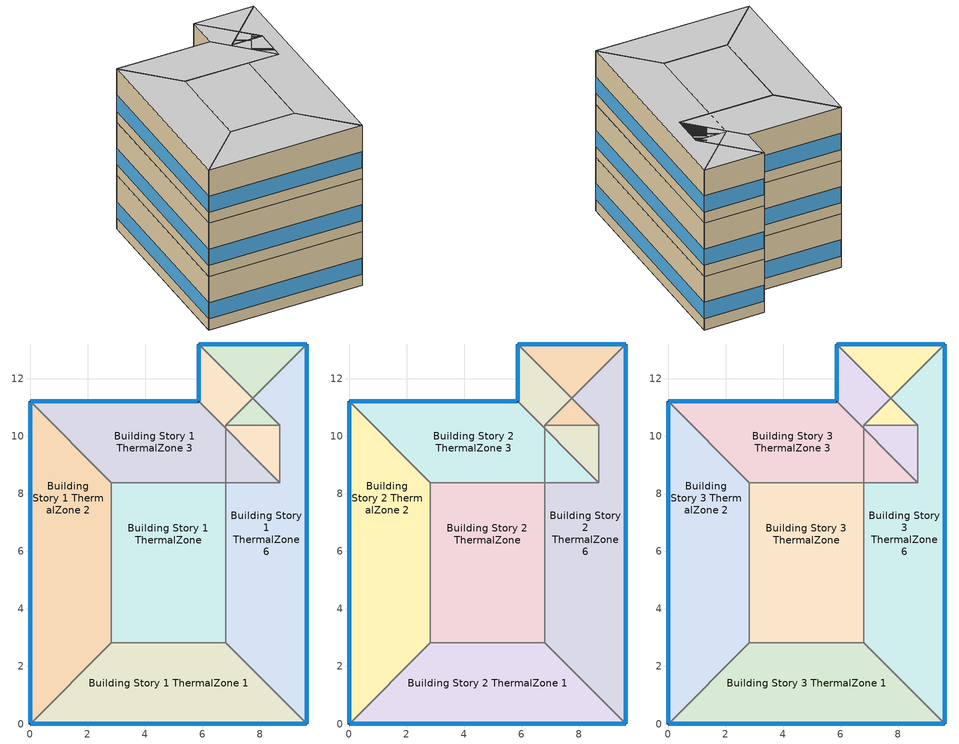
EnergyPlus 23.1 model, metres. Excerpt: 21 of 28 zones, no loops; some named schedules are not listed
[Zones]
Building Story 1 ThermalZone
 floor ground (Typical Insulated Carpeted 8in Slab Floor): 6.8,2.83 2.83,2.83 2.83,8.39 8.69,8.39 8.69,10.39 6.8,10.39 z0
 wall adiabatic (Typical Interior Wall): 2.83,2.83 6.8,2.83 6.8,10.39 8.69,10.39 8.69,8.39 2.83,8.39 2.83,2.83 z0:3.6
 ceiling adiabatic (Typical Interior Floor): 6.8,10.39 8.69,10.39 8.69,8.39 2.83,8.39 2.83,2.83 6.8,2.83 z3.6
Building Story 1 ThermalZone 1
 floor ground (Typical Insulated Carpeted 8in Slab Floor): 9.63,0 0,0 2.83,2.83 6.8,2.83 z0
 wall outside (Typical Insulated Steel Framed Exterior Wall R-12.99): 0,0 9.63,0 z0:3.6
 wall adiabatic (Typical Interior Wall): 9.63,0 6.8,2.83 2.83,2.83 0,0 z0:3.6
 window (U 0.55 SHGC 0.25): 0.03,0 9.6,0 z0.76:1.85
 ceiling adiabatic (Typical Interior Ceiling): 6.8,2.83 2.83,2.83 0,0 9.63,0 z3.6
Building Story 1 ThermalZone 2
 floor ground (Typical Insulated Carpeted 8in Slab Floor): 0,0 0,11.22 2.83,8.39 2.83,2.83 z0
 wall outside (Typical Insulated Steel Framed Exterior Wall R-12.99): 0,11.22 0,0 z0:3.6
 wall adiabatic (Typical Interior Wall): 0,0 2.83,2.83 2.83,8.39 0,11.22 z0:3.6
 window (U 0.55 SHGC 0.25): 0,11.19 0,0.03 z0.76:1.85
 ceiling adiabatic (Typical Interior Ceiling): 2.83,2.83 2.83,8.39 0,11.22 0,0 z3.6
Building Story 1 ThermalZone 3
 floor ground (Typical Insulated Carpeted 8in Slab Floor): 0,11.22 5.86,11.22 8.69,8.39 2.83,8.39 z0
 wall outside (Typical Insulated Steel Framed Exterior Wall R-12.99): 5.86,11.22 0,11.22 z0:3.6
 wall adiabatic (Typical Interior Wall): 0,11.22 2.83,8.39 8.69,8.39 5.86,11.22 z0:3.6
 window (U 0.55 SHGC 0.25): 5.84,11.22 0.03,11.22 z0.76:1.85
 ceiling adiabatic (Typical Interior Ceiling): 2.83,8.39 8.69,8.39 5.86,11.22 0,11.22 z3.6
Building Story 1 ThermalZone 4
 floor ground (Typical Insulated Carpeted 8in Slab Floor): 5.86,11.22 5.86,13.22 8.69,10.39 8.69,8.39 z0
 wall outside (Typical Insulated Steel Framed Exterior Wall R-12.99): 5.86,13.22 5.86,11.22 z0:3.6
 wall adiabatic (Typical Interior Wall): 5.86,11.22 8.69,8.39 8.69,10.39 5.86,13.22 z0:3.6
 window (U 0.55 SHGC 0.25): 5.86,13.19 5.86,11.24 z0.76:1.87
 ceiling adiabatic (Typical Interior Ceiling): 8.69,8.39 8.69,10.39 5.86,13.22 5.86,11.22 z3.6
Building Story 1 ThermalZone 5
 floor ground (Typical Insulated Carpeted 8in Slab Floor): 5.86,13.22 9.63,13.22 6.8,10.39 8.69,10.39 z0
 wall outside (Typical Insulated Steel Framed Exterior Wall R-12.99): 9.63,13.22 5.86,13.22 z0:3.6
 wall adiabatic (Typical Interior Wall): 5.86,13.22 8.69,10.39 6.8,10.39 9.63,13.22 z0:3.6
 window (U 0.55 SHGC 0.25): 9.6,13.22 5.89,13.22 z0.76:1.86
 ceiling adiabatic (Typical Interior Ceiling): 8.69,10.39 6.8,10.39 9.63,13.22 5.86,13.22 z3.6
Building Story 1 ThermalZone 6
 floor ground (Typical Insulated Carpeted 8in Slab Floor): 9.63,13.22 9.63,0 6.8,2.83 6.8,10.39 z0
 wall outside (Typical Insulated Steel Framed Exterior Wall R-12.99): 9.63,0 9.63,13.22 z0:3.6
 wall adiabatic (Typical Interior Wall): 9.63,13.22 6.8,10.39 6.8,2.83 9.63,0 z0:3.6
 window (U 0.55 SHGC 0.25): 9.63,0.03 9.63,13.19 z0.76:1.85
 ceiling adiabatic (Typical Interior Ceiling): 6.8,10.39 6.8,2.83 9.63,0 9.63,13.22 z3.6
Building Story 2 ThermalZone
 floor adiabatic (Typical Interior Floor): 6.8,2.83 2.83,2.83 2.83,8.39 8.69,8.39 8.69,10.39 6.8,10.39 z3.6
 wall adiabatic (Typical Interior Wall): 2.83,2.83 6.8,2.83 6.8,10.39 8.69,10.39 8.69,8.39 2.83,8.39 2.83,2.83 z3.6:7.2
 ceiling adiabatic (Typical Interior Ceiling): 6.8,10.39 8.69,10.39 8.69,8.39 2.83,8.39 2.83,2.83 6.8,2.83 z7.2
Building Story 2 ThermalZone 1
 floor adiabatic (Typical Interior Ceiling): 9.63,0 0,0 2.83,2.83 6.8,2.83 z3.6
 wall outside (Typical Insulated Steel Framed Exterior Wall R-12.99): 0,0 9.63,0 z3.6:7.2
 wall adiabatic (Typical Interior Wall): 9.63,0 6.8,2.83 2.83,2.83 0,0 z3.6:7.2
 window (U 0.55 SHGC 0.25): 0.03,0 9.6,0 z4.36:5.45
 ceiling adiabatic (Typical Interior Ceiling): 6.8,2.83 2.83,2.83 0,0 9.63,0 z7.2
Building Story 2 ThermalZone 2
 floor adiabatic (Typical Interior Ceiling): 0,0 0,11.22 2.83,8.39 2.83,2.83 z3.6
 wall outside (Typical Insulated Steel Framed Exterior Wall R-12.99): 0,11.22 0,0 z3.6:7.2
 wall adiabatic (Typical Interior Wall): 0,0 2.83,2.83 2.83,8.39 0,11.22 z3.6:7.2
 window (U 0.55 SHGC 0.25): 0,11.19 0,0.03 z4.36:5.45
 ceiling adiabatic (Typical Interior Floor): 2.83,2.83 2.83,8.39 0,11.22 0,0 z7.2
Building Story 2 ThermalZone 3
 floor adiabatic (Typical Interior Ceiling): 0,11.22 5.86,11.22 8.69,8.39 2.83,8.39 z3.6
 wall outside (Typical Insulated Steel Framed Exterior Wall R-12.99): 5.86,11.22 0,11.22 z3.6:7.2
 wall adiabatic (Typical Interior Wall): 0,11.22 2.83,8.39 8.69,8.39 5.86,11.22 z3.6:7.2
 window (U 0.55 SHGC 0.25): 5.84,11.22 0.03,11.22 z4.36:5.45
 ceiling adiabatic (Typical Interior Floor): 2.83,8.39 8.69,8.39 5.86,11.22 0,11.22 z7.2
Building Story 2 ThermalZone 4
 floor adiabatic (Typical Interior Ceiling): 5.86,11.22 5.86,13.22 8.69,10.39 8.69,8.39 z3.6
 wall outside (Typical Insulated Steel Framed Exterior Wall R-12.99): 5.86,13.22 5.86,11.22 z3.6:7.2
 wall adiabatic (Typical Interior Wall): 5.86,11.22 8.69,8.39 8.69,10.39 5.86,13.22 z3.6:7.2
 window (U 0.55 SHGC 0.25): 5.86,13.19 5.86,11.24 z4.36:5.47
 ceiling adiabatic (Typical Interior Floor): 8.69,8.39 8.69,10.39 5.86,13.22 5.86,11.22 z7.2
Building Story 2 ThermalZone 5
 floor adiabatic (Typical Interior Ceiling): 5.86,13.22 9.63,13.22 6.8,10.39 8.69,10.39 z3.6
 wall outside (Typical Insulated Steel Framed Exterior Wall R-12.99): 9.63,13.22 5.86,13.22 z3.6:7.2
 wall adiabatic (Typical Interior Wall): 5.86,13.22 8.69,10.39 6.8,10.39 9.63,13.22 z3.6:7.2
 window (U 0.55 SHGC 0.25): 9.6,13.22 5.89,13.22 z4.36:5.46
 ceiling adiabatic (Typical Interior Floor): 8.69,10.39 6.8,10.39 9.63,13.22 5.86,13.22 z7.2
Building Story 2 ThermalZone 6
 floor adiabatic (Typical Interior Ceiling): 9.63,13.22 9.63,0 6.8,2.83 6.8,10.39 z3.6
 wall outside (Typical Insulated Steel Framed Exterior Wall R-12.99): 9.63,0 9.63,13.22 z3.6:7.2
 wall adiabatic (Typical Interior Wall): 9.63,13.22 6.8,10.39 6.8,2.83 9.63,0 z3.6:7.2
 window (U 0.55 SHGC 0.25): 9.63,0.03 9.63,13.19 z4.36:5.45
 ceiling adiabatic (Typical Interior Floor): 6.8,10.39 6.8,2.83 9.63,0 9.63,13.22 z7.2
Building Story 3 ThermalZone
 floor adiabatic (Typical Interior Ceiling): 6.8,2.83 2.83,2.83 2.83,8.39 8.69,8.39 8.69,10.39 6.8,10.39 z7.2
 wall adiabatic (Typical Interior Wall): 2.83,2.83 6.8,2.83 6.8,10.39 8.69,10.39 8.69,8.39 2.83,8.39 2.83,2.83 z7.2:10.8
 ceiling adiabatic (Typical Interior Floor): 6.8,10.39 8.69,10.39 8.69,8.39 2.83,8.39 2.83,2.83 6.8,2.83 z10.8
Building Story 3 ThermalZone 1
 floor adiabatic (Typical Interior Ceiling): 9.63,0 0,0 2.83,2.83 6.8,2.83 z7.2
 wall outside (Typical Insulated Steel Framed Exterior Wall R-12.99): 0,0 9.63,0 z7.2:10.8
 wall adiabatic (Typical Interior Wall): 9.63,0 6.8,2.83 2.83,2.83 0,0 z7.2:10.8
 window (U 0.55 SHGC 0.25): 0.03,0 9.6,0 z7.96:9.05
 ceiling adiabatic (Typical Interior Ceiling): 6.8,2.83 2.83,2.83 0,0 9.63,0 z10.8
Building Story 3 ThermalZone 2
 floor adiabatic (Typical Interior Floor): 0,0 0,11.22 2.83,8.39 2.83,2.83 z7.2
 wall outside (Typical Insulated Steel Framed Exterior Wall R-12.99): 0,11.22 0,0 z7.2:10.8
 wall adiabatic (Typical Interior Wall): 0,0 2.83,2.83 2.83,8.39 0,11.22 z7.2:10.8
 window (U 0.55 SHGC 0.25): 0,11.19 0,0.03 z7.96:9.05
 ceiling adiabatic (Typical Interior Ceiling): 2.83,2.83 2.83,8.39 0,11.22 0,0 z10.8
Building Story 3 ThermalZone 3
 floor adiabatic (Typical Interior Floor): 0,11.22 5.86,11.22 8.69,8.39 2.83,8.39 z7.2
 wall outside (Typical Insulated Steel Framed Exterior Wall R-12.99): 5.86,11.22 0,11.22 z7.2:10.8
 wall adiabatic (Typical Interior Wall): 0,11.22 2.83,8.39 8.69,8.39 5.86,11.22 z7.2:10.8
 window (U 0.55 SHGC 0.25): 5.84,11.22 0.03,11.22 z7.96:9.05
 ceiling adiabatic (Typical Interior Ceiling): 2.83,8.39 8.69,8.39 5.86,11.22 0,11.22 z10.8
Building Story 3 ThermalZone 4
 floor adiabatic (Typical Interior Floor): 5.86,11.22 5.86,13.22 8.69,10.39 8.69,8.39 z7.2
 wall outside (Typical Insulated Steel Framed Exterior Wall R-12.99): 5.86,13.22 5.86,11.22 z7.2:10.8
 wall adiabatic (Typical Interior Wall): 5.86,11.22 8.69,8.39 8.69,10.39 5.86,13.22 z7.2:10.8
 window (U 0.55 SHGC 0.25): 5.86,13.19 5.86,11.24 z7.96:9.07
 ceiling adiabatic (Typical Interior Ceiling): 8.69,8.39 8.69,10.39 5.86,13.22 5.86,11.22 z10.8
Building Story 3 ThermalZone 5
 floor adiabatic (Typical Interior Floor): 5.86,13.22 9.63,13.22 6.8,10.39 8.69,10.39 z7.2
 wall outside (Typical Insulated Steel Framed Exterior Wall R-12.99): 9.63,13.22 5.86,13.22 z7.2:10.8
 wall adiabatic (Typical Interior Wall): 5.86,13.22 8.69,10.39 6.8,10.39 9.63,13.22 z7.2:10.8
 window (U 0.55 SHGC 0.25): 9.6,13.22 5.89,13.22 z7.96:9.06
 ceiling adiabatic (Typical Interior Ceiling): 8.69,10.39 6.8,10.39 9.63,13.22 5.86,13.22 z10.8
Building Story 3 ThermalZone 6
 floor adiabatic (Typical Interior Floor): 9.63,13.22 9.63,0 6.8,2.83 6.8,10.39 z7.2
 wall outside (Typical Insulated Steel Framed Exterior Wall R-12.99): 9.63,0 9.63,13.22 z7.2:10.8
 wall adiabatic (Typical Interior Wall): 9.63,13.22 6.8,10.39 6.8,2.83 9.63,0 z7.2:10.8
 window (U 0.55 SHGC 0.25): 9.63,0.03 9.63,13.19 z7.96:9.05
 ceiling adiabatic (Typical Interior Ceiling): 6.8,10.39 6.8,2.83 9.63,0 9.63,13.22 z10.8
[Building]
bld_8: Terrain=City
[Site:Location]
Jack Northrop Fld H_CA_USA: Latitude {deg}=41.3154; Longitude {deg}=-105.585; Time Zone {hr}=-8; Elevation {m}=21
[Site:GroundTemperature:FCfactorMethod]
18.8, 14.3, 13.6, 13.2, 13.3, 12.6, 15.3, 15.6, 17.7, 19.4, 19.7, 18.5
[Site:WaterMainsTemperature]
Calculation Method=Correlation; Annual Average Outdoor Air Temperature {C}=8.96667; Maximum Difference In Monthly Average Outdoor Air Temperatures {deltaC}=26.2
[SizingPeriod:DesignDay] Day of Month=21; Dry-Bulb Temperature Range Modifier Type=DefaultMultipliers; Humidity Condition Type=Wetbulb; Barometric Pressure {Pa}=98769; Rain Indicator=No; Snow Indicator=No; Daylight Saving Time Indicator=No; Begin Environment Reset Mode=FullResetAtBeginEnvironment
Name | Month | Day Type | Maximum Dry-Bulb Temperature {C} | Daily Dry-Bulb Temperature Range {deltaC} | Wetbulb or DewPoint at Maximum Dry-Bulb {C} | Wind Speed {m/s} | Wind Direction {deg} | Solar Model Indicator | ASHRAE Clear Sky Optical Depth for Beam Irradiance (taub) | ASHRAE Clear Sky Optical Depth for Diffuse Irradiance (taud) | Sky Clearness
Buffalo Niagara Intl Ap Ann Clg .4% Condns DB=>MWB 1 | 7 | SummerDesignDay | 30.3 | 9.3 | 21.8 | 5.7 | 240 | ASHRAETau | 0.462 | 2.001
Buffalo Niagara Intl Ap Ann Clg .4% Condns WB=>MDB 1 | 7 | SummerDesignDay | 27.8 | 9.3 | 23.8 | 5.7 | 240 | ASHRAETau | 0.462 | 2.001
Buffalo Niagara Intl Ap Ann Htg 99.6% Condns DB 1 | 1 | WinterDesignDay | -16.3 | 0 | -16.3 | 5.1 | 270 | ASHRAEClearSky |  |  | 0
[Material] Thermal Absorptance=0.9; Solar Absorptance=0.7
Name | Roughness | Thickness {m} | Conductivity {W/m-K} | Density {kg/m3} | Specific Heat {J/kg-K} | Visible Absorptance
100mm Normalweight concrete floor | MediumRough | 0.1016 | 2.31045 | 2322 | 832.557 | 0.7
25mm Stucco | Smooth | 0.0254 | 0.72 | 1856 | 840 | 0.7
5/8 in. Gypsum Board | MediumSmooth | 0.0159 | 0.16 | 800 | 1090 | 0.7
8 in. Normalweight Concrete Floor | MediumRough | 0.2032 | 2.31 | 2322 | 832 | 0.7
G01 13mm gypsum board | Smooth | 0.0127 | 0.160031 | 800.001 | 1090.73 | 0.5
Std Wood 6inch 1; Std Wood 6inch 2 | MediumSmooth | 0.15 | 0.12 | 540 | 1210 | 0.7
[Material:NoMass] Roughness=Smooth; Thermal Absorptance=0.9; Solar Absorptance=0.7
Name | Thermal Resistance {m2-K/W} | Visible Absorptance
CP02 CARPET PAD; Typical Carpet Pad | 0.21648 | 0.8
Typical Insulation R-10.81 | 1.90342 | 0.7
[WindowMaterial:Gas]
Gap_1_W_0_0032: Gas Type=Air; Thickness {m}=0.0032
[WindowMaterial:Glazing] Optical Data Type=SpectralAverage; Infrared Transmittance at Normal Incidence=0; Back Side Infrared Hemispherical Emissivity=0.84; Conductivity {W/m-K}=1; Dirt Correction Factor for Solar and Visible Transmittance=1; Solar Diffusing=No
Name | Thickness {m} | Solar Transmittance at Normal Incidence | Front Side Solar Reflectance at Normal Incidence | Back Side Solar Reflectance at Normal Incidence | Visible Transmittance at Normal Incidence | Front Side Visible Reflectance at Normal Incidence | Back Side Visible Reflectance at Normal Incidence | Front Side Infrared Hemispherical Emissivity
Glass_2022F_LayerAvg | 0.0039 | 0.355897 | 0.394095 | 0.265645 | 0.677694 | 0.042734 | 0.05547 | 0.046
Glass_2175_LayerAvg | 0.0086 | 0.167758 | 0.217606 | 0.437978 | 0.416044 | 0.078729 | 0.10654 | 0.84
[Construction]
InteriorFurnishings 1: Std Wood 6inch 1
InteriorFurnishings 2: Std Wood 6inch 2
Typical Insulated Carpeted 8in Slab Floor: 8 in. Normalweight Concrete Floor, Typical Carpet Pad
Typical Insulated Steel Framed Exterior Wall R-12.99: 25mm Stucco, 5/8 in. Gypsum Board, Typical Insulation R-10.81, 5/8 in. Gypsum Board
Typical Interior Ceiling: CP02 CARPET PAD, 100mm Normalweight concrete floor
Typical Interior Floor: 100mm Normalweight concrete floor, CP02 CARPET PAD
Typical Interior Wall: G01 13mm gypsum board, G01 13mm gypsum board
U 0.55 SHGC 0.25: Glass_2175_LayerAvg, Gap_1_W_0_0032, Glass_2022F_LayerAvg
[Zone] Multiplier=1; Part of Total Floor Area=Yes
Building Story 1 ThermalZone; Building Story 1 ThermalZone 1; Building Story 1 ThermalZone 2; Building Story 1 ThermalZone 3; Building Story 1 ThermalZone 4; Building Story 1 ThermalZone 5; Building Story 1 ThermalZone 6; Building Story 2 ThermalZone; Building Story 2 ThermalZone 1; Building Story 2 ThermalZone 2; Building Story 2 ThermalZone 3; Building Story 2 ThermalZone 4; Building Story 2 ThermalZone 5; Building Story 2 ThermalZone 6; Building Story 3 ThermalZone; Building Story 3 ThermalZone 1; Building Story 3 ThermalZone 2; Building Story 3 ThermalZone 3; Building Story 3 ThermalZone 4; Building Story 3 ThermalZone 5; Building Story 3 ThermalZone 6
[Space]
Name | Zone | Space Type
Building Story 1 Space | Building Story 1 ThermalZone | Story Ground Blended Space Type
Building Story 1 Space 1 | Building Story 1 ThermalZone 1 | Story Ground Blended Space Type
Building Story 1 Space 2 | Building Story 1 ThermalZone 2 | Story Ground Blended Space Type
Building Story 1 Space 3 | Building Story 1 ThermalZone 3 | Story Ground Blended Space Type
Building Story 1 Space 4 | Building Story 1 ThermalZone 4 | Story Ground Blended Space Type
Building Story 1 Space 5 | Building Story 1 ThermalZone 5 | Story Ground Blended Space Type
Building Story 1 Space 6 | Building Story 1 ThermalZone 6 | Story Ground Blended Space Type
Building Story 2 Space | Building Story 2 ThermalZone | Story Mid Blended Space Type
Building Story 2 Space 1 | Building Story 2 ThermalZone 1 | Story Mid Blended Space Type
Building Story 2 Space 2 | Building Story 2 ThermalZone 2 | Story Mid Blended Space Type
Building Story 2 Space 3 | Building Story 2 ThermalZone 3 | Story Mid Blended Space Type
Building Story 2 Space 4 | Building Story 2 ThermalZone 4 | Story Mid Blended Space Type
Building Story 2 Space 5 | Building Story 2 ThermalZone 5 | Story Mid Blended Space Type
Building Story 2 Space 6 | Building Story 2 ThermalZone 6 | Story Mid Blended Space Type
Building Story 3 Space | Building Story 3 ThermalZone | Story Mid2 Blended Space Type
Building Story 3 Space 1 | Building Story 3 ThermalZone 1 | Story Mid2 Blended Space Type
Building Story 3 Space 2 | Building Story 3 ThermalZone 2 | Story Mid2 Blended Space Type
Building Story 3 Space 3 | Building Story 3 ThermalZone 3 | Story Mid2 Blended Space Type
Building Story 3 Space 4 | Building Story 3 ThermalZone 4 | Story Mid2 Blended Space Type
Building Story 3 Space 5 | Building Story 3 ThermalZone 5 | Story Mid2 Blended Space Type
Building Story 3 Space 6 | Building Story 3 ThermalZone 6 | Story Mid2 Blended Space Type
[SpaceList]
Story Ground Blended Space Type: Building Story 1 Space, Building Story 1 Space 5, Building Story 1 Space 4, Building Story 1 Space 6, Building Story 1 Space 2, Building Story 1 Space 3, Building Story 1 Space 1
Story Mid Blended Space Type: Building Story 2 Space, Building Story 2 Space 1, Building Story 2 Space 2, Building Story 2 Space 4, Building Story 2 Space 6, Building Story 2 Space 5, Building Story 2 Space 3
Story Mid2 Blended Space Type: Building Story 3 Space, Building Story 3 Space 4, Building Story 3 Space 3, Building Story 3 Space 6, Building Story 3 Space 5, Building Story 3 Space 2, Building Story 3 Space 1
[InternalMass]
Name | Construction | Zone or ZoneList | Space or SpaceList | Surface Area {m2}
Building Story 1 Space SecondarySchool Auditorium  - Story Ground Mass | InteriorFurnishings 1 | Building Story 1 ThermalZone | Building Story 1 Space | 4.4299
Building Story 1 Space 5 SecondarySchool Auditorium  - Story Ground Mass | InteriorFurnishings 1 | Building Story 1 ThermalZone 5 | Building Story 1 Space 5 | 0.642886
Building Story 1 Space 4 SecondarySchool Auditorium  - Story Ground Mass | InteriorFurnishings 1 | Building Story 1 ThermalZone 4 | Building Story 1 Space 4 | 1.36788
Building Story 1 Space 6 SecondarySchool Auditorium  - Story Ground Mass | InteriorFurnishings 1 | Building Story 1 ThermalZone 6 | Building Story 1 Space 6 | 7.10782
Building Story 1 Space 2 SecondarySchool Auditorium  - Story Ground Mass | InteriorFurnishings 1 | Building Story 1 ThermalZone 2 | Building Story 1 Space 2 | 5.73995
Building Story 1 Space 3 SecondarySchool Auditorium  - Story Ground Mass | InteriorFurnishings 1 | Building Story 1 ThermalZone 3 | Building Story 1 Space 3 | 4.01061
Building Story 1 Space 1 SecondarySchool Auditorium  - Story Ground Mass | InteriorFurnishings 1 | Building Story 1 ThermalZone 1 | Building Story 1 Space 1 | 4.6535
Building Story 1 Space SecondarySchool Cafeteria  - Story Ground Mass | InteriorFurnishings 1 | Building Story 1 ThermalZone | Building Story 1 Space | 2.80385
Building Story 1 Space 5 SecondarySchool Cafeteria  - Story Ground Mass | InteriorFurnishings 1 | Building Story 1 ThermalZone 5 | Building Story 1 Space 5 | 0.406906
Building Story 1 Space 4 SecondarySchool Cafeteria  - Story Ground Mass | InteriorFurnishings 1 | Building Story 1 ThermalZone 4 | Building Story 1 Space 4 | 0.86578
Building Story 1 Space 6 SecondarySchool Cafeteria  - Story Ground Mass | InteriorFurnishings 1 | Building Story 1 ThermalZone 6 | Building Story 1 Space 6 | 4.4988
Building Story 1 Space 2 SecondarySchool Cafeteria  - Story Ground Mass | InteriorFurnishings 1 | Building Story 1 ThermalZone 2 | Building Story 1 Space 2 | 3.63302
Building Story 1 Space 3 SecondarySchool Cafeteria  - Story Ground Mass | InteriorFurnishings 1 | Building Story 1 ThermalZone 3 | Building Story 1 Space 3 | 2.53846
Building Story 1 Space 1 SecondarySchool Cafeteria  - Story Ground Mass | InteriorFurnishings 1 | Building Story 1 ThermalZone 1 | Building Story 1 Space 1 | 2.94537
Building Story 1 Space SecondarySchool ComputerRoom  - Story Ground Mass | InteriorFurnishings 1 | Building Story 1 ThermalZone | Building Story 1 Space | 4.28048
Building Story 1 Space 5 SecondarySchool ComputerRoom  - Story Ground Mass | InteriorFurnishings 1 | Building Story 1 ThermalZone 5 | Building Story 1 Space 5 | 0.621202
Building Story 1 Space 4 SecondarySchool ComputerRoom  - Story Ground Mass | InteriorFurnishings 1 | Building Story 1 ThermalZone 4 | Building Story 1 Space 4 | 1.32174
Building Story 1 Space 6 SecondarySchool ComputerRoom  - Story Ground Mass | InteriorFurnishings 1 | Building Story 1 ThermalZone 6 | Building Story 1 Space 6 | 6.86808
Building Story 1 Space 2 SecondarySchool ComputerRoom  - Story Ground Mass | InteriorFurnishings 1 | Building Story 1 ThermalZone 2 | Building Story 1 Space 2 | 5.54634
Building Story 1 Space 3 SecondarySchool ComputerRoom  - Story Ground Mass | InteriorFurnishings 1 | Building Story 1 ThermalZone 3 | Building Story 1 Space 3 | 3.87533
Building Story 1 Space 1 SecondarySchool ComputerRoom  - Story Ground Mass | InteriorFurnishings 1 | Building Story 1 ThermalZone 1 | Building Story 1 Space 1 | 4.49654
Building Story 1 Space SecondarySchool Gym  - Story Ground Mass | InteriorFurnishings 1 | Building Story 1 ThermalZone | Building Story 1 Space | 8.76898
Building Story 1 Space 5 SecondarySchool Gym  - Story Ground Mass | InteriorFurnishings 1 | Building Story 1 ThermalZone 5 | Building Story 1 Space 5 | 1.27259
Building Story 1 Space 4 SecondarySchool Gym  - Story Ground Mass | InteriorFurnishings 1 | Building Story 1 ThermalZone 4 | Building Story 1 Space 4 | 2.70771
Building Story 1 Space 6 SecondarySchool Gym  - Story Ground Mass | InteriorFurnishings 1 | Building Story 1 ThermalZone 6 | Building Story 1 Space 6 | 14.0699
Building Story 1 Space 2 SecondarySchool Gym  - Story Ground Mass | InteriorFurnishings 1 | Building Story 1 ThermalZone 2 | Building Story 1 Space 2 | 11.3622
Building Story 1 Space 3 SecondarySchool Gym  - Story Ground Mass | InteriorFurnishings 1 | Building Story 1 ThermalZone 3 | Building Story 1 Space 3 | 7.93899
Building Story 1 Space 1 SecondarySchool Gym  - Story Ground Mass | InteriorFurnishings 1 | Building Story 1 ThermalZone 1 | Building Story 1 Space 1 | 9.21159
Building Story 1 Space SecondarySchool Kitchen  - Story Ground Mass | InteriorFurnishings 1 | Building Story 1 ThermalZone | Building Story 1 Space | 0.966844
Building Story 1 Space 5 SecondarySchool Kitchen  - Story Ground Mass | InteriorFurnishings 1 | Building Story 1 ThermalZone 5 | Building Story 1 Space 5 | 0.140313
Building Story 1 Space 4 SecondarySchool Kitchen  - Story Ground Mass | InteriorFurnishings 1 | Building Story 1 ThermalZone 4 | Building Story 1 Space 4 | 0.298545
Building Story 1 Space 6 SecondarySchool Kitchen  - Story Ground Mass | InteriorFurnishings 1 | Building Story 1 ThermalZone 6 | Building Story 1 Space 6 | 1.55131
Building Story 1 Space 2 SecondarySchool Kitchen  - Story Ground Mass | InteriorFurnishings 1 | Building Story 1 ThermalZone 2 | Building Story 1 Space 2 | 1.25277
Building Story 1 Space 3 SecondarySchool Kitchen  - Story Ground Mass | InteriorFurnishings 1 | Building Story 1 ThermalZone 3 | Building Story 1 Space 3 | 0.875331
Building Story 1 Space 1 SecondarySchool Kitchen  - Story Ground Mass | InteriorFurnishings 1 | Building Story 1 ThermalZone 1 | Building Story 1 Space 1 | 1.01565
Building Story 1 Space SecondarySchool Library  - Story Ground Mass | InteriorFurnishings 1 | Building Story 1 ThermalZone | Building Story 1 Space | 3.77069
Building Story 1 Space 5 SecondarySchool Library  - Story Ground Mass | InteriorFurnishings 1 | Building Story 1 ThermalZone 5 | Building Story 1 Space 5 | 0.547219
Building Story 1 Space 4 SecondarySchool Library  - Story Ground Mass | InteriorFurnishings 1 | Building Story 1 ThermalZone 4 | Building Story 1 Space 4 | 1.16432
Building Story 1 Space 6 SecondarySchool Library  - Story Ground Mass | InteriorFurnishings 1 | Building Story 1 ThermalZone 6 | Building Story 1 Space 6 | 6.05011
Building Story 1 Space 2 SecondarySchool Library  - Story Ground Mass | InteriorFurnishings 1 | Building Story 1 ThermalZone 2 | Building Story 1 Space 2 | 4.88579
Building Story 1 Space 3 SecondarySchool Library  - Story Ground Mass | InteriorFurnishings 1 | Building Story 1 ThermalZone 3 | Building Story 1 Space 3 | 3.41379
Building Story 1 Space 1 SecondarySchool Library  - Story Ground Mass | InteriorFurnishings 1 | Building Story 1 ThermalZone 1 | Building Story 1 Space 1 | 3.96102
Building Story 1 Space SecondarySchool Lobby  - Story Ground Mass; Building Story 1 Space SecondarySchool Restroom  - Story Ground Mass | InteriorFurnishings 1 | Building Story 1 ThermalZone | Building Story 1 Space | 1.88095
Building Story 1 Space 5 SecondarySchool Lobby  - Story Ground Mass; Building Story 1 Space 5 SecondarySchool Restroom  - Story Ground Mass | InteriorFurnishings 1 | Building Story 1 ThermalZone 5 | Building Story 1 Space 5 | 0.272972
Building Story 1 Space 4 SecondarySchool Lobby  - Story Ground Mass; Building Story 1 Space 4 SecondarySchool Restroom  - Story Ground Mass | InteriorFurnishings 1 | Building Story 1 ThermalZone 4 | Building Story 1 Space 4 | 0.580805
Building Story 1 Space 6 SecondarySchool Lobby  - Story Ground Mass; Building Story 1 Space 6 SecondarySchool Restroom  - Story Ground Mass | InteriorFurnishings 1 | Building Story 1 ThermalZone 6 | Building Story 1 Space 6 | 3.018
Building Story 1 Space 2 SecondarySchool Lobby  - Story Ground Mass; Building Story 1 Space 2 SecondarySchool Restroom  - Story Ground Mass | InteriorFurnishings 1 | Building Story 1 ThermalZone 2 | Building Story 1 Space 2 | 2.4372
Building Story 1 Space 3 SecondarySchool Lobby  - Story Ground Mass; Building Story 1 Space 3 SecondarySchool Restroom  - Story Ground Mass | InteriorFurnishings 1 | Building Story 1 ThermalZone 3 | Building Story 1 Space 3 | 1.70292
Building Story 1 Space 1 SecondarySchool Lobby  - Story Ground Mass; Building Story 1 Space 1 SecondarySchool Restroom  - Story Ground Mass | InteriorFurnishings 1 | Building Story 1 ThermalZone 1 | Building Story 1 Space 1 | 1.97589
Building Story 1 Space SecondarySchool Mechanical  - Story Ground Mass | InteriorFurnishings 1 | Building Story 1 ThermalZone | Building Story 1 Space | 3.06753
Building Story 1 Space 5 SecondarySchool Mechanical  - Story Ground Mass | InteriorFurnishings 1 | Building Story 1 ThermalZone 5 | Building Story 1 Space 5 | 0.445173
Building Story 1 Space 4 SecondarySchool Mechanical  - Story Ground Mass | InteriorFurnishings 1 | Building Story 1 ThermalZone 4 | Building Story 1 Space 4 | 0.947201
Building Story 1 Space 6 SecondarySchool Mechanical  - Story Ground Mass | InteriorFurnishings 1 | Building Story 1 ThermalZone 6 | Building Story 1 Space 6 | 4.92189
Building Story 1 Space 2 SecondarySchool Mechanical  - Story Ground Mass | InteriorFurnishings 1 | Building Story 1 ThermalZone 2 | Building Story 1 Space 2 | 3.97469
Building Story 1 Space 3 SecondarySchool Mechanical  - Story Ground Mass | InteriorFurnishings 1 | Building Story 1 ThermalZone 3 | Building Story 1 Space 3 | 2.77719
Building Story 1 Space 1 SecondarySchool Mechanical  - Story Ground Mass | InteriorFurnishings 1 | Building Story 1 ThermalZone 1 | Building Story 1 Space 1 | 3.22236
Building Story 1 Space SecondarySchool Office  - Story Ground Mass | InteriorFurnishings 1 | Building Story 1 ThermalZone | Building Story 1 Space | 4.77269
Building Story 1 Space 5 SecondarySchool Office  - Story Ground Mass | InteriorFurnishings 1 | Building Story 1 ThermalZone 5 | Building Story 1 Space 5 | 0.692634
Building Story 1 Space 4 SecondarySchool Office  - Story Ground Mass | InteriorFurnishings 1 | Building Story 1 ThermalZone 4 | Building Story 1 Space 4 | 1.47373
Building Story 1 Space 6 SecondarySchool Office  - Story Ground Mass | InteriorFurnishings 1 | Building Story 1 ThermalZone 6 | Building Story 1 Space 6 | 7.65783
Building Story 1 Space 2 SecondarySchool Office  - Story Ground Mass | InteriorFurnishings 1 | Building Story 1 ThermalZone 2 | Building Story 1 Space 2 | 6.18411
Building Story 1 Space 3 SecondarySchool Office  - Story Ground Mass | InteriorFurnishings 1 | Building Story 1 ThermalZone 3 | Building Story 1 Space 3 | 4.32095
Building Story 1 Space 1 SecondarySchool Office  - Story Ground Mass | InteriorFurnishings 1 | Building Story 1 ThermalZone 1 | Building Story 1 Space 1 | 5.01359
Building Story 1 Space Mass | InteriorFurnishings 2 | Building Story 1 ThermalZone | Building Story 1 Space | 36.6229
Building Story 1 Space 1 Mass | InteriorFurnishings 2 | Building Story 1 ThermalZone 1 | Building Story 1 Space 1 | 38.4714
Building Story 1 Space 2 Mass | InteriorFurnishings 2 | Building Story 1 ThermalZone 2 | Building Story 1 Space 2 | 47.4533
Building Story 1 Space 3 Mass | InteriorFurnishings 2 | Building Story 1 ThermalZone 3 | Building Story 1 Space 3 | 33.1565
Building Story 1 Space 4 Mass | InteriorFurnishings 2 | Building Story 1 ThermalZone 4 | Building Story 1 Space 4 | 11.3085
Building Story 1 Space 5 Mass | InteriorFurnishings 2 | Building Story 1 ThermalZone 5 | Building Story 1 Space 5 | 5.31487
Building Story 1 Space 6 Mass | InteriorFurnishings 2 | Building Story 1 ThermalZone 6 | Building Story 1 Space 6 | 58.7618
Building Story 2 Space SecondarySchool Classroom A  - Story Mid Mass; Building Story 2 Space SecondarySchool Classroom C  - Story Mid Mass | InteriorFurnishings 1 | Building Story 2 ThermalZone | Building Story 2 Space | 9.06856
Building Story 2 Space 1 SecondarySchool Classroom A  - Story Mid Mass; Building Story 2 Space 1 SecondarySchool Classroom C  - Story Mid Mass | InteriorFurnishings 1 | Building Story 2 ThermalZone 1 | Building Story 2 Space 1 | 9.52629
Building Story 2 Space 2 SecondarySchool Classroom A  - Story Mid Mass; Building Story 2 Space 2 SecondarySchool Classroom C  - Story Mid Mass | InteriorFurnishings 1 | Building Story 2 ThermalZone 2 | Building Story 2 Space 2 | 11.7504
Building Story 2 Space 4 SecondarySchool Classroom A  - Story Mid Mass; Building Story 2 Space 4 SecondarySchool Classroom C  - Story Mid Mass | InteriorFurnishings 1 | Building Story 2 ThermalZone 4 | Building Story 2 Space 4 | 2.80021
Building Story 2 Space 6 SecondarySchool Classroom A  - Story Mid Mass; Building Story 2 Space 6 SecondarySchool Classroom C  - Story Mid Mass | InteriorFurnishings 1 | Building Story 2 ThermalZone 6 | Building Story 2 Space 6 | 14.5506
Building Story 2 Space 5 SecondarySchool Classroom A  - Story Mid Mass; Building Story 2 Space 5 SecondarySchool Classroom C  - Story Mid Mass | InteriorFurnishings 1 | Building Story 2 ThermalZone 5 | Building Story 2 Space 5 | 1.31607
Building Story 2 Space 3 SecondarySchool Classroom A  - Story Mid Mass; Building Story 2 Space 3 SecondarySchool Classroom C  - Story Mid Mass | InteriorFurnishings 1 | Building Story 2 ThermalZone 3 | Building Story 2 Space 3 | 8.21021
Building Story 2 Space SecondarySchool Corridor B  - Story Mid Mass | InteriorFurnishings 1 | Building Story 2 ThermalZone | Building Story 2 Space | 12.7872
Building Story 2 Space 1 SecondarySchool Corridor B  - Story Mid Mass | InteriorFurnishings 1 | Building Story 2 ThermalZone 1 | Building Story 2 Space 1 | 13.4327
Building Story 2 Space 2 SecondarySchool Corridor B  - Story Mid Mass | InteriorFurnishings 1 | Building Story 2 ThermalZone 2 | Building Story 2 Space 2 | 16.5688
Building Story 2 Space 4 SecondarySchool Corridor B  - Story Mid Mass | InteriorFurnishings 1 | Building Story 2 ThermalZone 4 | Building Story 2 Space 4 | 3.94848
Building Story 2 Space 6 SecondarySchool Corridor B  - Story Mid Mass | InteriorFurnishings 1 | Building Story 2 ThermalZone 6 | Building Story 2 Space 6 | 20.5173
Building Story 2 Space 5 SecondarySchool Corridor B  - Story Mid Mass | InteriorFurnishings 1 | Building Story 2 ThermalZone 5 | Building Story 2 Space 5 | 1.85574
Building Story 2 Space 3 SecondarySchool Corridor B  - Story Mid Mass | InteriorFurnishings 1 | Building Story 2 ThermalZone 3 | Building Story 2 Space 3 | 11.5769
Building Story 2 Space SecondarySchool Gym  - Story Mid Mass | InteriorFurnishings 1 | Building Story 2 ThermalZone | Building Story 2 Space | 5.69852
Building Story 2 Space 1 SecondarySchool Gym  - Story Mid Mass | InteriorFurnishings 1 | Building Story 2 ThermalZone 1 | Building Story 2 Space 1 | 5.98615
Building Story 2 Space 2 SecondarySchool Gym  - Story Mid Mass | InteriorFurnishings 1 | Building Story 2 ThermalZone 2 | Building Story 2 Space 2 | 7.38373
Building Story 2 Space 4 SecondarySchool Gym  - Story Mid Mass | InteriorFurnishings 1 | Building Story 2 ThermalZone 4 | Building Story 2 Space 4 | 1.7596
Building Story 2 Space 6 SecondarySchool Gym  - Story Mid Mass | InteriorFurnishings 1 | Building Story 2 ThermalZone 6 | Building Story 2 Space 6 | 9.14333
Building Story 2 Space 5 SecondarySchool Gym  - Story Mid Mass | InteriorFurnishings 1 | Building Story 2 ThermalZone 5 | Building Story 2 Space 5 | 0.826993
Building Story 2 Space 3 SecondarySchool Gym  - Story Mid Mass | InteriorFurnishings 1 | Building Story 2 ThermalZone 3 | Building Story 2 Space 3 | 5.15915
Building Story 2 Space Mass | InteriorFurnishings 2 | Building Story 2 ThermalZone | Building Story 2 Space | 36.6229
Building Story 2 Space 1 Mass | InteriorFurnishings 2 | Building Story 2 ThermalZone 1 | Building Story 2 Space 1 | 38.4714
Building Story 2 Space 2 Mass | InteriorFurnishings 2 | Building Story 2 ThermalZone 2 | Building Story 2 Space 2 | 47.4533
Building Story 2 Space 3 Mass | InteriorFurnishings 2 | Building Story 2 ThermalZone 3 | Building Story 2 Space 3 | 33.1565
Building Story 2 Space 4 Mass | InteriorFurnishings 2 | Building Story 2 ThermalZone 4 | Building Story 2 Space 4 | 11.3085
Building Story 2 Space 5 Mass | InteriorFurnishings 2 | Building Story 2 ThermalZone 5 | Building Story 2 Space 5 | 5.31487
Building Story 2 Space 6 Mass | InteriorFurnishings 2 | Building Story 2 ThermalZone 6 | Building Story 2 Space 6 | 58.7618
Building Story 3 Space Office WholeBuilding - Md Office  - Story Mid2 Mass | InteriorFurnishings 1 | Building Story 3 ThermalZone | Building Story 3 Space | 21.9737
Building Story 3 Space 4 Office WholeBuilding - Md Office  - Story Mid2 Mass | InteriorFurnishings 1 | Building Story 3 ThermalZone 4 | Building Story 3 Space 4 | 6.78511
Building Story 3 Space 3 Office WholeBuilding - Md Office  - Story Mid2 Mass | InteriorFurnishings 1 | Building Story 3 ThermalZone 3 | Building Story 3 Space 3 | 19.8939
Building Story 3 Space 6 Office WholeBuilding - Md Office  - Story Mid2 Mass | InteriorFurnishings 1 | Building Story 3 ThermalZone 6 | Building Story 3 Space 6 | 35.2571
Building Story 3 Space 5 Office WholeBuilding - Md Office  - Story Mid2 Mass | InteriorFurnishings 1 | Building Story 3 ThermalZone 5 | Building Story 3 Space 5 | 3.18892
Building Story 3 Space 2 Office WholeBuilding - Md Office  - Story Mid2 Mass | InteriorFurnishings 1 | Building Story 3 ThermalZone 2 | Building Story 3 Space 2 | 28.472
Building Story 3 Space 1 Office WholeBuilding - Md Office  - Story Mid2 Mass | InteriorFurnishings 1 | Building Story 3 ThermalZone 1 | Building Story 3 Space 1 | 23.0828
Building Story 3 Space SecondarySchool Classroom A  - Story Mid2 Mass; Building Story 3 Space SecondarySchool Classroom C  - Story Mid2 Mass | InteriorFurnishings 1 | Building Story 3 ThermalZone | Building Story 3 Space | 4.29586
Building Story 3 Space 4 SecondarySchool Classroom A  - Story Mid2 Mass; Building Story 3 Space 4 SecondarySchool Classroom C  - Story Mid2 Mass | InteriorFurnishings 1 | Building Story 3 ThermalZone 4 | Building Story 3 Space 4 | 1.32649
Building Story 3 Space 3 SecondarySchool Classroom A  - Story Mid2 Mass; Building Story 3 Space 3 SecondarySchool Classroom C  - Story Mid2 Mass | InteriorFurnishings 1 | Building Story 3 ThermalZone 3 | Building Story 3 Space 3 | 3.88925
Building Story 3 Space 6 SecondarySchool Classroom A  - Story Mid2 Mass; Building Story 3 Space 6 SecondarySchool Classroom C  - Story Mid2 Mass | InteriorFurnishings 1 | Building Story 3 ThermalZone 6 | Building Story 3 Space 6 | 6.89275
Building Story 3 Space 5 SecondarySchool Classroom A  - Story Mid2 Mass; Building Story 3 Space 5 SecondarySchool Classroom C  - Story Mid2 Mass | InteriorFurnishings 1 | Building Story 3 ThermalZone 5 | Building Story 3 Space 5 | 0.623434
Building Story 3 Space 2 SecondarySchool Classroom A  - Story Mid2 Mass; Building Story 3 Space 2 SecondarySchool Classroom C  - Story Mid2 Mass | InteriorFurnishings 1 | Building Story 3 ThermalZone 2 | Building Story 3 Space 2 | 5.56626
Building Story 3 Space 1 SecondarySchool Classroom A  - Story Mid2 Mass; Building Story 3 Space 1 SecondarySchool Classroom C  - Story Mid2 Mass | InteriorFurnishings 1 | Building Story 3 ThermalZone 1 | Building Story 3 Space 1 | 4.51269
Building Story 3 Space SecondarySchool Corridor B  - Story Mid2 Mass | InteriorFurnishings 1 | Building Story 3 ThermalZone | Building Story 3 Space | 6.05743
Building Story 3 Space 4 SecondarySchool Corridor B  - Story Mid2 Mass | InteriorFurnishings 1 | Building Story 3 ThermalZone 4 | Building Story 3 Space 4 | 1.87043
Building Story 3 Space 3 SecondarySchool Corridor B  - Story Mid2 Mass | InteriorFurnishings 1 | Building Story 3 ThermalZone 3 | Building Story 3 Space 3 | 5.48409
Building Story 3 Space 6 SecondarySchool Corridor B  - Story Mid2 Mass | InteriorFurnishings 1 | Building Story 3 ThermalZone 6 | Building Story 3 Space 6 | 9.71921
Building Story 3 Space 5 SecondarySchool Corridor B  - Story Mid2 Mass | InteriorFurnishings 1 | Building Story 3 ThermalZone 5 | Building Story 3 Space 5 | 0.87908
Building Story 3 Space 2 SecondarySchool Corridor B  - Story Mid2 Mass | InteriorFurnishings 1 | Building Story 3 ThermalZone 2 | Building Story 3 Space 2 | 7.84878
Building Story 3 Space 1 SecondarySchool Corridor B  - Story Mid2 Mass | InteriorFurnishings 1 | Building Story 3 ThermalZone 1 | Building Story 3 Space 1 | 6.36318
Building Story 3 Space Mass | InteriorFurnishings 2 | Building Story 3 ThermalZone | Building Story 3 Space | 36.6229
Building Story 3 Space 1 Mass | InteriorFurnishings 2 | Building Story 3 ThermalZone 1 | Building Story 3 Space 1 | 38.4714
Building Story 3 Space 2 Mass | InteriorFurnishings 2 | Building Story 3 ThermalZone 2 | Building Story 3 Space 2 | 47.4533
Building Story 3 Space 3 Mass | InteriorFurnishings 2 | Building Story 3 ThermalZone 3 | Building Story 3 Space 3 | 33.1565
Building Story 3 Space 4 Mass | InteriorFurnishings 2 | Building Story 3 ThermalZone 4 | Building Story 3 Space 4 | 11.3085
Building Story 3 Space 5 Mass | InteriorFurnishings 2 | Building Story 3 ThermalZone 5 | Building Story 3 Space 5 | 5.31487
Building Story 3 Space 6 Mass | InteriorFurnishings 2 | Building Story 3 ThermalZone 6 | Building Story 3 Space 6 | 58.7618
[Lights] Design Level Calculation Method=Watts/Area; Return Air Fraction=0; Fraction Visible=0.2; Fraction Replaceable=1
Name | Zone or ZoneList or Space or SpaceList | Schedule | Watts per Zone Floor Area {W/m2} | Fraction Radiant
SecondarySchool Auditorium Lights 1 | Story Ground Blended Space Type | SchoolSecondary BLDG_LIGHT_SCH_2013 | 0.820262 | 0.37
SecondarySchool Cafeteria Lights 1 | Story Ground Blended Space Type | SchoolSecondary BLDG_LIGHT_SCH_2013 | 0.535655 | 0.37
SecondarySchool ComputerRoom Lights 1 | Story Ground Blended Space Type | SchoolSecondary BLDG_LIGHT_CLASSROOM_SCH_2013 | 1.56003 | 0.37
SecondarySchool Gym Lights 1 | Story Ground Blended Space Type | SchoolSecondary BLDG_LIGHT_GYM_SCH_2013 | 1.85566 | 0.37
SecondarySchool Kitchen Lights 1 | Story Ground Blended Space Type | SchoolSecondary BLDG_LIGHT_SCH_2013 | 0.343842 | 0.37
SecondarySchool Library Lights 1 | Story Ground Blended Space Type | SchoolSecondary BLDG_LIGHT_LIBRARY_SCH_2013 | 1.31882 | 0.37
SecondarySchool Lobby Lights 1 | Story Ground Blended Space Type | SchoolSecondary BLDG_LIGHT_LOBBYFLR1_SCH_2013 | 0.497551 | 0.37
SecondarySchool Mechanical Lights 1 | Story Ground Blended Space Type | SchoolSecondary BLDG_LIGHT_MECHANICAL_SCH_2013 | 0.378666 | 0.37
SecondarySchool Office Lights 1 | Story Ground Blended Space Type | SchoolSecondary BLDG_LIGHT_OFFICE_SCH_2013 | 1.55706 | 0.37
SecondarySchool Restroom Lights 1 | Story Ground Blended Space Type | SchoolSecondary BLDG_LIGHT_BATH_SCH_2013 | 0.541778 | 0.37
SecondarySchool Classroom Lights 1 | Story Mid Blended Space Type | SchoolSecondary BLDG_LIGHT_CLASSROOM_SCH_2013 | 6.61009 | 0.37
SecondarySchool Corridor Lights 1 | Story Mid Blended Space Type | SchoolSecondary BLDG_LIGHT_CORRIDOR_SCH_2013 | 2.48049 | 0.37
SecondarySchool Gym Lights 2 | Story Mid Blended Space Type | SchoolSecondary BLDG_LIGHT_GYM_SCH_2013 | 1.2059 | 0.37
Office WholeBuilding - Md Office Lights 1 | Story Mid2 Blended Space Type | OfficeMedium BLDG_LIGHT_SCH_2013 | 5.29584 | 0.7
SecondarySchool Classroom Lights 2 | Story Mid2 Blended Space Type | SchoolSecondary BLDG_LIGHT_CLASSROOM_SCH_2013 | 3.13126 | 0.37
SecondarySchool Corridor Lights 2 | Story Mid2 Blended Space Type | SchoolSecondary BLDG_LIGHT_CORRIDOR_SCH_2013 | 1.17503 | 0.37
[People] Number of People Calculation Method=People/Area; Fraction Radiant=0.3; Enable ASHRAE 55 Comfort Warnings=Yes; Mean Radiant Temperature Calculation Type=ZoneAveraged; Work Efficiency Schedule=Work Efficiency Schedule; Clothing Insulation Schedule=Clothing Schedule; Air Velocity Schedule=Air Velocity Schedule; Thermal Comfort Model 1 Type=Fanger
Name | Zone or ZoneList or Space or SpaceList | Number of People Schedule | People per Floor Area {person/m2} | Activity Level Schedule
SecondarySchool Auditorium People 1 | Story Ground Blended Space Type | SchoolSecondary BLDG_OCC_SCH_Auditorium | 0.1953 | SchoolSecondary ACTIVITY_SCH
SecondarySchool Cafeteria People 1 | Story Ground Blended Space Type | SchoolSecondary BLDG_OCC_SCH_Cafeteria | 0.0824085 | SchoolSecondary ACTIVITY_SCH
SecondarySchool ComputerRoom People 1 | Story Ground Blended Space Type | SchoolSecondary BLDG_OCC_SCH_Extend | 0.044033 | SchoolSecondary ACTIVITY_SCH
SecondarySchool Gym People 1 | Story Ground Blended Space Type | SchoolSecondary BLDG_OCC_SCH_Gym | 0.0773193 | SchoolSecondary ACTIVITY_SCH
SecondarySchool Kitchen People 1 | Story Ground Blended Space Type | SchoolSecondary BLDG_OCC_SCH | 0.00432787 | SchoolSecondary ACTIVITY_SCH
SecondarySchool Library People 1 | Story Ground Blended Space Type | SchoolSecondary BLDG_OCC_SCH | 0.0110825 | SchoolSecondary ACTIVITY_SCH
SecondarySchool Office People 1 | Story Ground Blended Space Type | SchoolSecondary BLDG_OCC_SCH_Offices | 0.00701376 | SchoolSecondary ACTIVITY_SCH
SecondarySchool Classroom People 1 | Story Mid Blended Space Type | SchoolSecondary BLDG_OCC_SCH | 0.186575 | SchoolSecondary ACTIVITY_SCH
SecondarySchool Gym People 2 | Story Mid Blended Space Type | SchoolSecondary BLDG_OCC_SCH_Gym | 0.0502459 | SchoolSecondary ACTIVITY_SCH
Office WholeBuilding - Md Office People 1 | Story Mid2 Blended Space Type | OfficeMedium BLDG_OCC_SCH | 0.0322917 | OfficeMedium ACTIVITY_SCH
SecondarySchool Classroom People 2 | Story Mid2 Blended Space Type | SchoolSecondary BLDG_OCC_SCH | 0.0883824 | SchoolSecondary ACTIVITY_SCH
[ElectricEquipment] Design Level Calculation Method=Watts/Area
Name | Zone or ZoneList or Space or SpaceList | Schedule | Watts per Zone Floor Area {W/m2} | Fraction Radiant | Fraction Latent | Fraction Lost
2 Elevator Fans | Story Ground Blended Space Type | Elevator Schedule 3 | 0.535856 | 0.5
2 Elevator Lift Motors | Story Ground Blended Space Type | Elevator Schedule 1 | 277.902 | 0 | 0 | 1
2 Elevator Lights | Story Ground Blended Space Type | Elevator Schedule 2 | 0.559933 | 0.5
SecondarySchool Auditorium Elec Equip 1 | Story Ground Blended Space Type | SchoolSecondary BLDG_EQUIP_SCH_2013 | 0.598921 | 0.5 | 0 | 0
SecondarySchool Cafeteria Elec Equip 1 | Story Ground Blended Space Type | SchoolSecondary KITCHEN_ELEC_EQUIP_SCH | 5.89221 | 0.5 | 0 | 0
SecondarySchool ComputerRoom Elec Equip 1 | Story Ground Blended Space Type | SchoolSecondary BLDG_EQUIP_SCH_2013 | 2.33752 | 0.5 | 0 | 0
SecondarySchool Gym Elec Equip 1 | Story Ground Blended Space Type | SchoolSecondary BLDG_EQUIP_SCH_2013 | 1.18556 | 0.5 | 0 | 0
SecondarySchool Kitchen Elec Equip 1 | Story Ground Blended Space Type | SchoolSecondary KITCHEN_ELEC_EQUIP_SCH | 5.86805 | 0.3 | 0.25 | 0.2
SecondarySchool Library Elec Equip 1 | Story Ground Blended Space Type | SchoolSecondary BLDG_EQUIP_SCH_2013 | 1.03067 | 0.5 | 0 | 0
SecondarySchool Lobby Elec Equip 1; SecondarySchool Restroom Elec Equip 1 | Story Ground Blended Space Type | SchoolSecondary BLDG_EQUIP_SCH_2013 | 0.204549 | 0.5 | 0 | 0
SecondarySchool Mechanical Elec Equip 1 | Story Ground Blended Space Type | SchoolSecondary BLDG_EQUIP_SCH_2013 | 0.333587 | 0.5 | 0 | 0
SecondarySchool Office Elec Equip 1 | Story Ground Blended Space Type | SchoolSecondary BLDG_EQUIP_SCH_2013 | 1.40275 | 0.5 | 0 | 0
SecondarySchool Classroom Elec Equip 1 | Story Mid Blended Space Type | SchoolSecondary BLDG_EQUIP_SCH_2013 | 4.95224 | 0.5 | 0 | 0
SecondarySchool Corridor Elec Equip 1 | Story Mid Blended Space Type | SchoolSecondary BLDG_EQUIP_SCH_2013 | 1.39058 | 0.5 | 0 | 0
SecondarySchool Gym Elec Equip 2 | Story Mid Blended Space Type | SchoolSecondary BLDG_EQUIP_SCH_2013 | 0.770438 | 0.5 | 0 | 0
Office WholeBuilding - Md Office Elec Equip 1 | Story Mid2 Blended Space Type | OfficeMedium BLDG_EQUIP_SCH_2013 | 4.84376 | 0.5 | 0 | 0
SecondarySchool Classroom Elec Equip 2 | Story Mid2 Blended Space Type | SchoolSecondary BLDG_EQUIP_SCH_2013 | 2.34592 | 0.5 | 0 | 0
SecondarySchool Corridor Elec Equip 2 | Story Mid2 Blended Space Type | SchoolSecondary BLDG_EQUIP_SCH_2013 | 0.658731 | 0.5 | 0 | 0
[GasEquipment]
SecondarySchool Kitchen Gas Equip 1: Zone or ZoneList or Space or SpaceList=Story Ground Blended Space Type; Schedule=SchoolSecondary KITCHEN_GAS_EQUIP_SCH; Design Level Calculation Method=Watts/Area; Power per Zone Floor Area {W/m2}=44.3139; Fraction Latent=0.1; Fraction Radiant=0.2; Fraction Lost=0.7
[ZoneInfiltration:DesignFlowRate] Schedule=Always On Discrete; Design Flow Rate Calculation Method=Flow/ExteriorArea; Constant Term Coefficient=0; Temperature Term Coefficient=0; Velocity Term Coefficient=0.224; Velocity Squared Term Coefficient=0
Name | Zone or ZoneList or Space or SpaceList | Flow Rate per Exterior Surface Area {m3/s-m2}
SecondarySchool Auditorium  - Story Ground Infiltration | Story Ground Blended Space Type | 4.13374e-05
SecondarySchool Cafeteria  - Story Ground Infiltration | Story Ground Blended Space Type | 2.61639e-05
SecondarySchool ComputerRoom  - Story Ground Infiltration | Story Ground Blended Space Type | 3.9943e-05
SecondarySchool Gym  - Story Ground Infiltration | Story Ground Blended Space Type | 0.000195742
SecondarySchool Kitchen  - Story Ground Infiltration | Story Ground Blended Space Type | 9.02204e-06
SecondarySchool Library  - Story Ground Infiltration | Story Ground Blended Space Type | 3.5186e-05
SecondarySchool Lobby  - Story Ground Infiltration; SecondarySchool Restroom  - Story Ground Infiltration | Story Ground Blended Space Type | 1.7552e-05
SecondarySchool Mechanical  - Story Ground Infiltration | Story Ground Blended Space Type | 2.86245e-05
SecondarySchool Office  - Story Ground Infiltration | Story Ground Blended Space Type | 0.000158451
SecondarySchool Classroom A  - Story Mid Infiltration; SecondarySchool Classroom C  - Story Mid Infiltration | Story Mid Blended Space Type | 0.00017769
SecondarySchool Corridor B  - Story Mid Infiltration | Story Mid Blended Space Type | 4.71038e-05
SecondarySchool Gym  - Story Mid Infiltration | Story Mid Blended Space Type | 0.00016709
Office WholeBuilding - Md Office  - Story Mid2 Infiltration | Story Mid2 Blended Space Type | 0.000318961
SecondarySchool Classroom A  - Story Mid2 Infiltration; SecondarySchool Classroom C  - Story Mid2 Infiltration | Story Mid2 Blended Space Type | 0.000101754
SecondarySchool Corridor B  - Story Mid2 Infiltration | Story Mid2 Blended Space Type | 4.71038e-05
[Daylighting:Controls] Lighting Control Type=Stepped; Minimum Input Power Fraction for Continuous or ContinuousOff Dimming Control=0.3; Minimum Light Output Fraction for Continuous or ContinuousOff Dimming Control=0.2; Number of Stepped Control Steps=3; Probability Lighting will be Reset When Needed in Manual Stepped Control=1; Glare Calculation Azimuth Angle of View Direction Clockwise from Zone y-Axis {deg}=-0; Maximum Allowable Discomfort Glare Index=22
Name | Zone or Space | Glare Calculation Daylighting Reference Point | Daylighting Reference Point 1 | Fraction of Lights Controlled by Reference Point 1 | Illuminance Setpoint at Reference Point 1 {lux} | Daylighting Reference Point 2 | Fraction of Lights Controlled by Reference Point 2 | Illuminance Setpoint at Reference Point 2 {lux}
Building Story 1 ThermalZone 2 DaylightingControls | Building Story 1 ThermalZone 2 | Building Story 1 Space 2 Daylt Sensor 1 | Building Story 1 Space 2 Daylt Sensor 1 | 0.729 | 538
Building Story 1 ThermalZone 6 DaylightingControls | Building Story 1 ThermalZone 6 | Building Story 1 Space 6 Daylt Sensor 1 | Building Story 1 Space 6 Daylt Sensor 1 | 0.714 | 538
Building Story 2 ThermalZone 2 DaylightingControls | Building Story 2 ThermalZone 2 | Building Story 2 Space 2 Daylt Sensor 1 | Building Story 2 Space 2 Daylt Sensor 1 | 0.729 | 215
Building Story 2 ThermalZone 6 DaylightingControls | Building Story 2 ThermalZone 6 | Building Story 2 Space 6 Daylt Sensor 1 | Building Story 2 Space 6 Daylt Sensor 1 | 0.714 | 215 | Building Story 2 Space 6 Daylt Sensor 2 | 0.285 | 215
Building Story 3 ThermalZone 2 DaylightingControls | Building Story 3 ThermalZone 2 | Building Story 3 Space 2 Daylt Sensor 1 | Building Story 3 Space 2 Daylt Sensor 1 | 0.496 | 377
Building Story 3 ThermalZone 6 DaylightingControls | Building Story 3 ThermalZone 6 | Building Story 3 Space 6 Daylt Sensor 1 | Building Story 3 Space 6 Daylt Sensor 1 | 0.486 | 377
[Exterior:Lights] Control Option=AstronomicalClock
Name | Schedule | Design Level {W}
Building Facades | Schedule Ruleset 1 | 215.961
Main Entries | Schedule Ruleset 2 | 240
Other Doors | Schedule Ruleset 2 | 22.5858
Parking Areas and Drives | Schedule Ruleset 2 | 475.163
[Schedule:Year]
SchoolSecondary BLDG_LIGHT_SCH_2013: SchoolSecondary BLDG_LIGHT_SCH_2013 Week Rule - Jan1-Jan3, 1, 1, 1, 3, SchoolSecondary BLDG_LIGHT_SCH_2013 Week Rule - Jan4-Jun27, 1, 4, 6, 27, SchoolSecondary BLDG_LIGHT_SCH_2013 Week Rule - Jun28-Jul4, 6, 28, 7, 4, SchoolSecondary BLDG_LIGHT_SCH_2013 Week Rule - Jul5-Aug29, 7, 5, 8, 29, SchoolSecondary BLDG_LIGHT_SCH_2013 Week Rule - Aug30-Sep5, 8, 30, 9, 5, SchoolSecondary BLDG_LIGHT_SCH_2013 Week Rule - Sep6-Dec31, 9, 6, 12, 31
SchoolSecondary BLDG_LIGHT_CLASSROOM_SCH_2013: SchoolSecondary BLDG_LIGHT_CLASSROOM_SCH_2013 Week Rule - Jan1-Jan3, 1, 1, 1, 3, SchoolSecondary BLDG_LIGHT_CLASSROOM_SCH_2013 Week Rule - Jan4-Jun27, 1, 4, 6, 27, SchoolSecondary BLDG_LIGHT_CLASSROOM_SCH_2013 Week Rule - Jun28-Jul4, 6, 28, 7, 4, SchoolSecondary BLDG_LIGHT_CLASSROOM_SCH_2013 Week Rule - Jul5-Aug29, 7, 5, 8, 29, SchoolSecondary BLDG_LIGHT_CLASSROOM_SCH_2013 Week Rule - Aug30-Sep5, 8, 30, 9, 5, SchoolSecondary BLDG_LIGHT_CLASSROOM_SCH_2013 Week Rule - Sep6-Dec31, 9, 6, 12, 31
SchoolSecondary BLDG_LIGHT_GYM_SCH_2013: SchoolSecondary BLDG_LIGHT_GYM_SCH_2013 Week Rule - Jan1-Jan3, 1, 1, 1, 3, SchoolSecondary BLDG_LIGHT_GYM_SCH_2013 Week Rule - Jan4-Jun27, 1, 4, 6, 27, SchoolSecondary BLDG_LIGHT_GYM_SCH_2013 Week Rule - Jun28-Jul4, 6, 28, 7, 4, SchoolSecondary BLDG_LIGHT_GYM_SCH_2013 Week Rule - Jul5-Aug29, 7, 5, 8, 29, SchoolSecondary BLDG_LIGHT_GYM_SCH_2013 Week Rule - Aug30-Sep5, 8, 30, 9, 5, SchoolSecondary BLDG_LIGHT_GYM_SCH_2013 Week Rule - Sep6-Dec31, 9, 6, 12, 31
SchoolSecondary BLDG_LIGHT_LIBRARY_SCH_2013: SchoolSecondary BLDG_LIGHT_LIBRARY_SCH_2013 Week Rule - Jan1-Jan3, 1, 1, 1, 3, SchoolSecondary BLDG_LIGHT_LIBRARY_SCH_2013 Week Rule - Jan4-Jun27, 1, 4, 6, 27, SchoolSecondary BLDG_LIGHT_LIBRARY_SCH_2013 Week Rule - Jun28-Jul4, 6, 28, 7, 4, SchoolSecondary BLDG_LIGHT_LIBRARY_SCH_2013 Week Rule - Jul5-Aug29, 7, 5, 8, 29, SchoolSecondary BLDG_LIGHT_LIBRARY_SCH_2013 Week Rule - Aug30-Sep5, 8, 30, 9, 5, SchoolSecondary BLDG_LIGHT_LIBRARY_SCH_2013 Week Rule - Sep6-Dec31, 9, 6, 12, 31
SchoolSecondary BLDG_LIGHT_LOBBYFLR1_SCH_2013: SchoolSecondary BLDG_LIGHT_LOBBYFLR1_SCH_2013 Week Rule - Jan1-Jan3, 1, 1, 1, 3, SchoolSecondary BLDG_LIGHT_LOBBYFLR1_SCH_2013 Week Rule - Jan4-Jun27, 1, 4, 6, 27, SchoolSecondary BLDG_LIGHT_LOBBYFLR1_SCH_2013 Week Rule - Jun28-Jul4, 6, 28, 7, 4, SchoolSecondary BLDG_LIGHT_LOBBYFLR1_SCH_2013 Week Rule - Jul5-Aug29, 7, 5, 8, 29, SchoolSecondary BLDG_LIGHT_LOBBYFLR1_SCH_2013 Week Rule - Aug30-Sep5, 8, 30, 9, 5, SchoolSecondary BLDG_LIGHT_LOBBYFLR1_SCH_2013 Week Rule - Sep6-Dec31, 9, 6, 12, 31
SchoolSecondary BLDG_LIGHT_MECHANICAL_SCH_2013: SchoolSecondary BLDG_LIGHT_MECHANICAL_SCH_2013 Week Rule - Jan1-Jan3, 1, 1, 1, 3, SchoolSecondary BLDG_LIGHT_MECHANICAL_SCH_2013 Week Rule - Jan4-Jun27, 1, 4, 6, 27, SchoolSecondary BLDG_LIGHT_MECHANICAL_SCH_2013 Week Rule - Jun28-Jul4, 6, 28, 7, 4, SchoolSecondary BLDG_LIGHT_MECHANICAL_SCH_2013 Week Rule - Jul5-Aug29, 7, 5, 8, 29, SchoolSecondary BLDG_LIGHT_MECHANICAL_SCH_2013 Week Rule - Aug30-Sep5, 8, 30, 9, 5, SchoolSecondary BLDG_LIGHT_MECHANICAL_SCH_2013 Week Rule - Sep6-Dec31, 9, 6, 12, 31
Schedule Ruleset 1: Schedule Ruleset 1 Week Rule - Jan1-Dec31, 1, 1, 12, 31
Schedule Ruleset 2: Schedule Ruleset 2 Week Rule - Jan1-Dec31, 1, 1, 12, 31
